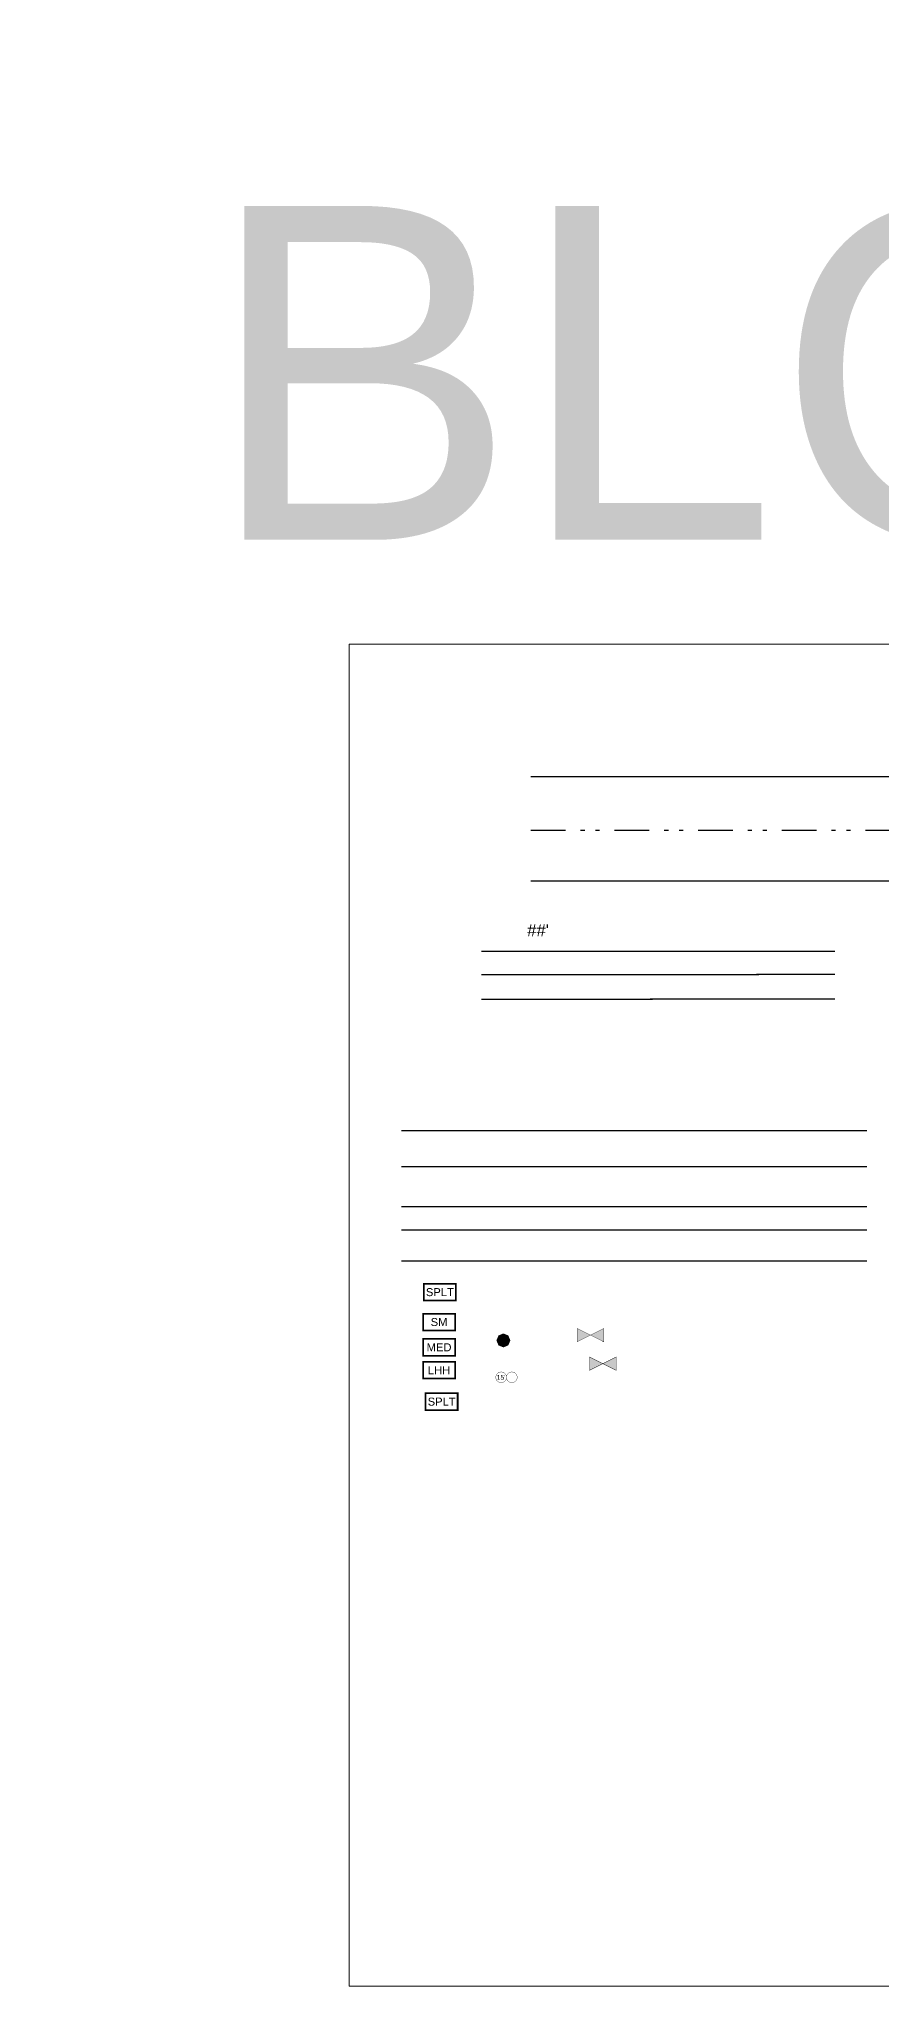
# Model space of a CAD drawing. Extents: x 11808739 to 11823423, y 3647988 to 3656247.
# Drawn here: x 11808739 to 11809054, y 3653499 to 3654228 of the extents above; entities that cross this region are included whole.
import ezdxf
from ezdxf.enums import TextEntityAlignment as Align
from ezdxf.lldxf.tags import DXFTag

# ---------------------------------------------------------------- set-up
doc = ezdxf.new("R2010")
doc.units = 0
doc.header["$MEASUREMENT"] = 0
doc.set_wipeout_variables(frame=1)
doc.linetypes.add('PROPERTY', pattern=[31.302502000000004, 12.967109, -5.580706, 1.571985, -4.030017, 1.571985, -5.5807])
doc.layers.get('DefPoints').update_dxf_attribs({"color": 1, "lineweight": 0})
for name, color, linetype in [('144 FOC', 30, '144'), ('48 FOC', 30, '48'), ('96 FOC', 30, '96'), ('E_CURB', 8, 'EOP'), ('E_ROW', 8, 'ROW'), ('FIBER_SPLICE', 1, 'Continuous'), ('MIDSHEATH SPLICE', 6, 'Continuous'), ('MM_HH', 7, 'Continuous'), ('P-CONDUIT_2', 4, 'CONDUIT'), ('P_CONDUIT', 1, 'CONDUIT'), ('P_CONDUIT_PARALLEL', 2, 'CONDUIT'), ('PROPOSED_DIREC_BORE', 7, 'DIRECTBORE')]:
    doc.layers.add(name, color=color, linetype=linetype)
doc.layers.add('E_PROPERTY LINE', color=8, linetype='PROPERTY', transparency=0.3)
doc.layers.add('EXISTING TELCO HANDHOLE', color=7, linetype='Continuous', true_color=0xcc5500)
doc.layers.add('NEW FIBER LOOP', color=7, linetype='Continuous', true_color=0x538135)
doc.layers.add('FLOWERPOTS', color=30, linetype='Continuous', lineweight=18)
doc.layers.add('PROP_HH', color=104, linetype='Continuous', lineweight=0)
doc.styles.add('Arial', font='arial.ttf')
doc.styles.add('LOOP', font='arial.ttf')
doc.styles.get("Standard").update_dxf_attribs({"font": 'arial.ttf'})
doc.styles.add('StyleArial', font='arial.ttf')
tags = doc.linetypes.add('144', pattern='A,0.718375,-0.132013,["144 CT",Standard,S=0.09233999999999999,R=0,X=0,Y=-0.045241],-0.5270560000000001,0.533798', length=1.911242).pattern_tags.tags
tags[6] = DXFTag(74, 10)
tags = doc.linetypes.add('48', pattern='A,0.718375,-0.132013,["48 CT",Standard,S=0.09233999999999999,R=0,X=0,Y=-0.045241],-0.5270560000000001,0.533798', length=1.911242).pattern_tags.tags
tags[6] = DXFTag(74, 10)
tags = doc.linetypes.add('96', pattern='A,0.718375,-0.132013,["96 CT",Standard,S=0.09233999999999999,R=0,X=0,Y=-0.045241],-0.5270560000000001,0.533798', length=1.911242).pattern_tags.tags
tags[6] = DXFTag(74, 10)
tags = doc.linetypes.add('CONDUIT', pattern='A,5.441269,-1.056917,["C",Arial,S=0.56119,R=0,X=0,Y=-0.280595],-1.62838', length=8.126566).pattern_tags.tags
tags[6] = DXFTag(74, 10)
doc.linetypes.add('DIRECTBORE', pattern='A,0.4,-0.16,["DB",Standard,S=0.12,R=0,X=0,Y=-0.06],-0.36', length=0.92)
tags = doc.linetypes.add('EOP', pattern='A,49.990109,-1.776071,["EOP",Arial,S=2.99974,R=0.081355,X=0,Y=-1.426368],-10.416452', length=62.18263200000001).pattern_tags.tags
tags[6] = DXFTag(74, 10)
tags = doc.linetypes.add('ROW', pattern='A,25.130993,-3.694477,["R/W",Arial,S=5.366219999999999,R=0,X=0,Y=-2.68311],-18.632906', length=47.458376).pattern_tags.tags
tags[6] = DXFTag(74, 10)

# ---------------------------------------------------------------- blocks, each defined once
blk = doc.blocks.new('*U375')
at = {"color": 0, "linetype": 'ByBlock', "lineweight": -2}
blk.add_wipeout([(-6, 3.149398054636549), (-6, -3.149398054636551), (6, -3.149398054636549), (5.999999999999997, 3.149398054636549)], dxfattribs=at).dxf.layer = 'PROP_HH'
at = {"layer": 'PROP_HH', "color": 0, "linetype": 'ByBlock', "lineweight": -2, "const_width": 0.6299}
blk.add_lwpolyline([(-6, 3.14939805463655), (6, 3.149398054636549), (6, -3.149398054636549), (-6, -3.149398054636548)], close=True, dxfattribs=at)
at = {"color": 0, "insert": (0, 0), "char_height": 3, "attachment_point": 5}
blk.add_mtext('SPLT', dxfattribs=at)
blk = doc.blocks.new('*U374')
at = {"color": 0, "linetype": 'ByBlock', "lineweight": -2}
blk.add_wipeout([(-6, 3.149398054636549), (-6, -3.149398054636551), (6, -3.149398054636549), (5.999999999999997, 3.149398054636549)], dxfattribs=at).dxf.layer = 'PROP_HH'
at = {"layer": 'EXISTING TELCO HANDHOLE', "color": 0, "linetype": 'ByBlock', "lineweight": -2}
blk.add_line((0, 0), (0, 0), dxfattribs=at)
at = {"layer": 'PROP_HH', "color": 0, "linetype": 'ByBlock', "lineweight": -2, "const_width": 0.6299}
blk.add_lwpolyline([(-6, 3.14939805463655), (6, 3.149398054636549), (6, -3.149398054636549), (-6, -3.149398054636548)], close=True, dxfattribs=at)
at = {"color": 0, "insert": (0, 0), "char_height": 3, "attachment_point": 5}
blk.add_mtext('SM', dxfattribs=at)
at = {"flags": 1}
blk.add_attdef('HH_TYPE', (-15.96957451105118, -9.658101045526564), '', height=5, dxfattribs=at)
blk = doc.blocks.new('*U376')
at = {"color": 0, "linetype": 'ByBlock', "lineweight": -2}
blk.add_wipeout([(-6, 3.149398054636549), (-6, -3.149398054636551), (6, -3.149398054636549), (5.999999999999997, 3.149398054636549)], dxfattribs=at).dxf.layer = 'PROP_HH'
at = {"layer": 'PROP_HH', "color": 0, "linetype": 'ByBlock', "lineweight": -2, "const_width": 0.6299}
blk.add_lwpolyline([(-6, 3.14939805463655), (6, 3.149398054636549), (6, -3.149398054636549), (-6, -3.149398054636548)], close=True, dxfattribs=at)
at = {"color": 0, "insert": (0, 0), "char_height": 3, "attachment_point": 5}
blk.add_mtext('MED', dxfattribs=at)
blk = doc.blocks.new('*U381')
at = {"color": 0, "linetype": 'ByBlock', "lineweight": -2}
blk.add_wipeout([(-6, 3.149398054636549), (-6, -3.149398054636551), (6, -3.149398054636549), (5.999999999999997, 3.149398054636549)], dxfattribs=at).dxf.layer = 'PROP_HH'
at = {"layer": 'PROP_HH', "color": 0, "linetype": 'ByBlock', "lineweight": -2, "const_width": 0.6299}
blk.add_lwpolyline([(-6, 3.14939805463655), (6, 3.149398054636549), (6, -3.149398054636549), (-6, -3.149398054636548)], close=True, dxfattribs=at)
at = {"color": 0, "insert": (0, 0), "char_height": 3, "attachment_point": 5}
blk.add_mtext('LHH', dxfattribs=at)
blk = doc.blocks.new('*U58')
at = {"true_color": 0xa020f0}
h = blk.add_hatch(color=200, dxfattribs=at)
h.dxf.hatch_style = 1
h.paths.add_polyline_path([(2.553268253803253, 0), (1.805433296452615, 1.805433296452615), (1.563425897192353e-16, 2.553268253803253), (-1.805433296452615, 1.805433296452615), (-2.553268253803253, 3.126851794384706e-16), (-1.805433296452616, -1.805433296452615), (-4.690277691577059e-16, -2.553268253803253), (1.805433296452615, -1.805433296452616)])
at = {"color": 18, "true_color": 0x000000, "const_width": 0.1}
blk.add_lwpolyline([(2.553268253803253, 0), (1.805433296452615, 1.805433296452615), (1.563425897192353e-16, 2.553268253803253), (-1.805433296452615, 1.805433296452615), (-2.553268253803253, 3.126851794384706e-16), (-1.805433296452616, -1.805433296452615), (-4.690277691577059e-16, -2.553268253803253), (1.805433296452615, -1.805433296452616)], close=True, dxfattribs=at)
blk = doc.blocks.new('*U54')
at = {"color": 4}
blk.add_wipeout([(2.087108774695423e-08, 1.0129853001750178e-05), (-0.007574948124816405, 0.17350536463920108), (-0.030242190404202507, 0.34568018650529986), (-0.06782920956245908, 0.5152242665973379), (-0.12004993254657514, 0.6808472506904248), (-0.18650693893952464, 0.8412886582101997), (-0.266694446065846, 0.9953274182330061), (-0.36000217175593074, 1.1417912198620295), (-0.46571999389161634, 1.2795653686488535), (-0.5830433464226648, 1.4076013350320604), (-0.7110793169192642, 1.524924692487592), (-0.8488534696456735, 1.6306425192001504), (-0.9953172660026042, 1.7239502524797317), (-1.1493560337307773, 1.8041377509737249), (-1.3097974366736809, 1.8705947551651398), (-1.4754204200715462, 1.922815480698401), (-1.6449644904884237, 1.9604024970178378), (-1.8171393238256708, 1.9830697421939778), (-1.9906345606975333, 1.990644705222568), (-2.164129793224264, 1.9830697392972239), (-2.3363046340930733, 1.9604024924989005), (-2.505848699759273, 1.9228154851014674), (-2.671471694106871, 1.870594762580832), (-2.8319130918356157, 1.8041377494674125), (-2.985951854697242, 1.723950243557728), (-3.132415652328744, 1.6306425146812131), (-3.2701898026798153, 1.5249246835655885), (-3.3982257779270917, 1.4076013365383728), (-3.515549129183568, 1.279565377570857), (-3.621266950913708, 1.1417912227587843), (-3.714574677183143, 0.9953274123236264), (-3.794762189581558, 0.8412886597165121), (-3.8612191924404673, 0.6808472552093612), (-3.913439919885586, 0.5152242681036503), (-3.951026930005968, 0.3456801910242371), (-3.9736941795272402, 0.17350536012026385), (-3.981269141281258, 1.0126840376933899e-05), (-3.9736941809756168, -0.17348510933626438), (-3.9510269319178257, -0.34565994313699244), (-3.9134399161777393, -0.5152040187100928), (-3.861219191803181, -0.6808270029190497), (-3.7947621883649214, -0.841268401516821), (-3.714574678110105, -0.995307168955319), (-3.621266949986747, -1.1417709675717176), (-3.5155491192766677, -1.2795451149680992), (-3.398225769816179, -1.4075810946763778), (-3.270189807778103, -1.5249044327815886), (-3.132415652444614, -1.6306222594941464), (-2.985951854986917, -1.7239300001894198), (-2.8319130913142, -1.8041174927740333), (-2.6714716850110616, -1.870574501368516), (-2.505848702713963, -1.922795229914401), (-2.336304627024992, -1.960382241714901), (-2.1641298019724626, -1.9830494944226034), (-1.9906345563524015, -1.990624460347948), (-1.8171393273017764, -1.9830494944226034), (-1.6449644917629958, -1.9603822521432175), (-1.4754204240690676, -1.9227952343174683), (-1.3097974312277822, -1.87057451029052), (-1.1493560289801001, -1.8041175045927917), (-0.9953172723754643, -1.723929988254791), (-0.8488534740487408, -1.6306222683002805), (-0.7110793095035726, -1.5249044373005258), (-0.5830433417878578, -1.4075810901574406), (-0.4657199957455389, -1.2795451208774784), (-0.36000216596242174, -1.14177096907803), (-0.26669443783906344, -0.9953071630459394), (-0.18650693499993864, -0.8412683985041962), (-0.12004992623165056, -0.6808270044253621), (-0.06782920701331485, -0.5152040187100928), (-0.0302421884923445, -0.3456599461496168), (-0.007574945981218217, -0.17348510342688517)], dxfattribs=at).dxf.layer = 'NEW FIBER LOOP'
at = {"layer": 'NEW FIBER LOOP', "color": 4, "linetype": 'Continuous', "const_width": 0.12, "flags": 128}
blk.add_lwpolyline([(-3.992177833928954, 6.75738180444974e-06, 1), (0.01090869265056282, 6.75738180444974e-06, 1)], format="xyb", close=True, dxfattribs=at)
at = {"color": 4}
blk.add_wipeout([(3.9921778548000413, 3.372471197415905e-06), (3.9846028858041374, 0.17349860725739674), (3.9619356435247512, 0.3456734291234955), (3.9243486243664947, 0.5152175092155336), (3.8721279013823784, 0.6808404933086205), (3.805670894989429, 0.8412819008283954), (3.7254833878631075, 0.9953206608512017), (3.632175662173023, 1.1417844624802251), (3.526457840037337, 1.2795586112670492), (3.4091344875062886, 1.407594577650256), (3.2810985170096894, 1.5249179351057878), (3.1433243642832798, 1.630635761818346), (2.9968605679263494, 1.7239434950979273), (2.842821800198176, 1.8041309935919205), (2.682380397255273, 1.8705879977833355), (2.516757413857407, 1.9228087233165967), (2.34721334344053, 1.9603957396360334), (2.1750385101032825, 1.9830629848121735), (2.00154327323142, 1.9906379478407636), (1.8280480407046895, 1.9830629819154195), (1.6558731998358804, 1.9603957351170962), (1.4863291341696807, 1.922808727719663), (1.3207061398220827, 1.8705880051990276), (1.1602647420933376, 1.8041309920856081), (1.0062259792317119, 1.7239434861759237), (0.8597621816002095, 1.6306357572994088), (0.7219880312491385, 1.5249179261837842), (0.5939520560018621, 1.4075945791565685), (0.47662870474538543, 1.2795586201890528), (0.37091088301524544, 1.14178446537698), (0.27760315674581015, 0.9953206549418221), (0.19741564434739534, 0.8412819023347078), (0.13095864148848624, 0.6808404978275568), (0.07873791404336794, 0.515217510721846), (0.041150903922985815, 0.34567343364243275), (0.01848365440171329, 0.17349860273845952), (0.010908692647695561, 3.3694585725996262e-06), (0.018483652953336538, -0.1734918667180687), (0.04115090201112781, -0.3456667005187968), (0.07873791775121419, -0.5152107760918971), (0.13095864212577246, -0.6808337603008541), (0.19741564556403213, -0.8412751588986254), (0.2776031558188483, -0.9953139263371233), (0.3709108839422066, -1.141777724953522), (0.47662871465228607, -1.2795518723499035), (0.5939520641127747, -1.4075878520581822), (0.7219880261508507, -1.524911190163393), (0.8597621814843395, -1.6306290168759507), (1.006225978942037, -1.723936757571224), (1.1602647426147534, -1.8041242501558377), (1.3207061489178922, -1.8705812587503203), (1.4863291312149909, -1.9228019872962054), (1.6558732069039617, -1.9603889990967054), (1.8280480319564907, -1.9830562518044077), (2.001543277576552, -1.9906312177297523), (2.1750385066271773, -1.9830562518044077), (2.347213342165958, -1.9603890095250218), (2.5167574098598857, -1.9228019916992727), (2.6823804027011713, -1.8705812676723244), (2.842821804948853, -1.804124261974596), (2.9968605615534893, -1.7239367456365953), (3.1433243598802125, -1.6306290256820848), (3.281098524425381, -1.5249111946823302), (3.4091344921410958, -1.407587847539245), (3.526457838183415, -1.2795518782592827), (3.632175667966532, -1.1417777264598343), (3.7254833960898903, -0.9953139204277437), (3.805670898929015, -0.8412751558860005), (3.872127907697303, -0.6808337618071665), (3.9243486269156387, -0.5152107760918971), (3.961935645436609, -0.34566670353142115), (3.9846028879477355, -0.1734918608086895)], dxfattribs=at).dxf.layer = 'NEW FIBER LOOP'
at = {"layer": 'NEW FIBER LOOP', "color": 4, "linetype": 'Continuous', "const_width": 0.12, "flags": 128}
blk.add_lwpolyline([(0, 0, 1), (4.003086526579517, 0, 1)], format="xyb", close=True, dxfattribs=at)
at = {"layer": 'NEW FIBER LOOP', "color": 4, "style": 'LOOP', "flags": 4}
blk.add_attdef('SLACK', text='', height=1.8, dxfattribs=at).set_placement((-2.019891673093124, -0.01553416652174588), align=Align.MIDDLE_CENTER)
blk = doc.blocks.new('FIBER_SPLICE')
at = {"layer": 'FIBER_SPLICE'}
h = blk.add_hatch(color=0, dxfattribs=at)
h.dxf.hatch_style = 1
h.paths.add_polyline_path([(4.983150657481183, -2.499866282105123), (0, 0), (5.01684934133495, 2.50002015647591)])
h.paths.add_polyline_path([(-5.000000000000001, -2.499999999999999), (0, 0), (-5, 2.500000000000001)])
at = {"layer": 'FIBER_SPLICE', "color": 18, "true_color": 0x000000, "const_width": 0.15}
for points in [[(-5.000000000000001, -2.499999999999999), (0, 0), (-5, 2.500000000000001)], [(4.983150657481183, -2.499866282105123), (0, 0), (5.01684934133495, 2.50002015647591)]]:
    blk.add_lwpolyline(points, close=True, dxfattribs=at)

msp = doc.modelspace()

# ---------------------------------------------------------------- linework, layer by layer
at = {"layer": '144 FOC', "ltscale": 25, "const_width": 0.5}
for points in [[(11808874.39868781, 3653790.950109529), (11809048.63562271, 3653790.950109529)], [(11808874.39868781, 3653782.202143068), (11809048.63562271, 3653782.202143068)]]:
    msp.add_lwpolyline(points, dxfattribs=at)
at = {"layer": '48 FOC', "ltscale": 25, "const_width": 0.5}
msp.add_lwpolyline([(11808874.39868781, 3653819.440793148), (11809048.63562271, 3653819.440793148)], dxfattribs=at)
at = {"layer": '96 FOC', "ltscale": 25, "const_width": 0.5}
msp.add_lwpolyline([(11808874.39868781, 3653805.993275379), (11809048.63562271, 3653805.993275379)], dxfattribs=at)
at = {"layer": 'E_CURB', "transparency": 33554559, "flags": 128}
msp.add_lwpolyline([(11808922.87653784, 3653913.0033287), (11809411.2993306, 3653913.0033287)], dxfattribs=at)
at = {"layer": 'E_PROPERTY LINE', "transparency": 33554559, "flags": 128}
msp.add_lwpolyline([(11808922.87653784, 3653931.929330866), (11809411.2993306, 3653931.929330866)], dxfattribs=at)
at = {"layer": 'E_ROW', "ltscale": 0.75, "transparency": 33554559, "flags": 128}
msp.add_lwpolyline([(11808922.87653784, 3653952.057842852), (11809411.2993306, 3653952.057842852)], dxfattribs=at)
at = {"layer": 'P-CONDUIT_2', "ltscale": 3, "const_width": 0.5, "flags": 128}
msp.add_lwpolyline([(11808904.2809207, 3653868.598356158), (11809036.70127139, 3653868.715713626)], dxfattribs=at)
at = {"layer": 'P_CONDUIT', "ltscale": 3, "const_width": 0.5, "flags": 128}
for points in [[(11808904.27021301, 3653886.499759918), (11809036.6905637, 3653886.617117386)], [(11808874.39868781, 3653770.608836043), (11809048.63562271, 3653770.608836043)]]:
    msp.add_lwpolyline(points, dxfattribs=at)
at = {"layer": 'P_CONDUIT_PARALLEL', "color": 1, "ltscale": 3, "const_width": 0.5, "flags": 128}
msp.add_lwpolyline([(11808904.2809207, 3653877.796717145), (11809036.70127139, 3653877.914074614)], dxfattribs=at)

# ---------------------------------------------------------------- block references
at = {"layer": 'FIBER_SPLICE'}
msp.add_blockref('FIBER_SPLICE', (11808945.16402004, 3653742.908800756), dxfattribs=at)
at = {"layer": 'FLOWERPOTS', "xscale": 0.9999624720780225, "yscale": 0.9999624720780225, "zscale": 0.9999624720780225}
msp.add_blockref('*U58', (11808912.57605234, 3653740.908208708), dxfattribs=at)
at = {"layer": 'MIDSHEATH SPLICE'}
msp.add_blockref('FIBER_SPLICE', (11808949.80180057, 3653732.211389035), dxfattribs=at)

# ---------------------------------------------------------------- texts
at = {"layer": 'DefPoints', "insert": (11809155.47704884, 3654102.216040852), "char_height": 125, "attachment_point": 5, "style": 'StyleArial', "bg_fill": 2}
msp.add_mtext('BLOCKS', dxfattribs=at)

# ---------------------------------------------------------------- next in the draw order: linework, layer by layer
at = {"layer": 'DefPoints'}
msp.add_lwpolyline([(11808854.8886099, 3654001.490210267), (11809477.77658832, 3654001.490210267), (11809477.77658832, 3653499.223989582), (11808854.8886099, 3653499.223989582)], close=True, dxfattribs=at)

# ---------------------------------------------------------------- next in the draw order: block references
at = {"layer": 'MM_HH', "xscale": 0.9986391288485396, "yscale": 0.9986391288485396, "zscale": 0.9986391288485396}
msp.add_blockref('*U375', (11808889.4716689, 3653717.981098715), dxfattribs=at)
at = {"layer": 'NEW FIBER LOOP', "color": 3}
ref = msp.add_blockref('*U54', (11808913.73742868, 3653727.102229979), dxfattribs=at)
ref.add_attrib('SLACK', "15'", dxfattribs={"color": 4, "height": 1.8, "style": 'LOOP'}).set_placement((11808911.717537, 3653727.086695812), align=Align.MIDDLE_CENTER)
at = {"layer": 'PROP_HH'}
for name, p, xscale, yscale, zscale in [('*U375', (11808888.80959805, 3653758.966516802), 0.9986391288485396, 0.9986391288485396, 0.9986391288485396), ('*U374', (11808888.49857999, 3653747.771762985), 0.9986391288485402, 0.9986391288485402, 0.9986391288485402)]:
    msp.add_blockref(name, p, dxfattribs=dict(at, xscale=xscale, yscale=yscale, zscale=zscale))

# ---------------------------------------------------------------- next in the draw order: texts
at = {"layer": 'PROPOSED_DIREC_BORE', "ltscale": 0.01, "insert": (11808925.55248974, 3653896.689427818), "char_height": 4.5, "attachment_point": 2, "bg_fill": 3, "box_fill_scale": 1, "bg_fill_color": 256, "bg_fill_transparency": 0}
msp.add_mtext("##'", dxfattribs=at)

# ---------------------------------------------------------------- next in the draw order: block references
at = {"layer": 'PROP_HH', "xscale": 0.9986391288485402, "yscale": 0.9986391288485402, "zscale": 0.9986391288485402}
msp.add_blockref('*U376', (11808888.49857999, 3653738.327274255), dxfattribs=at)

# ---------------------------------------------------------------- next in the draw order: block references
msp.add_blockref('*U381', (11808888.49857999, 3653729.761072428), dxfattribs=at)

doc.saveas('drawing.dxf')
